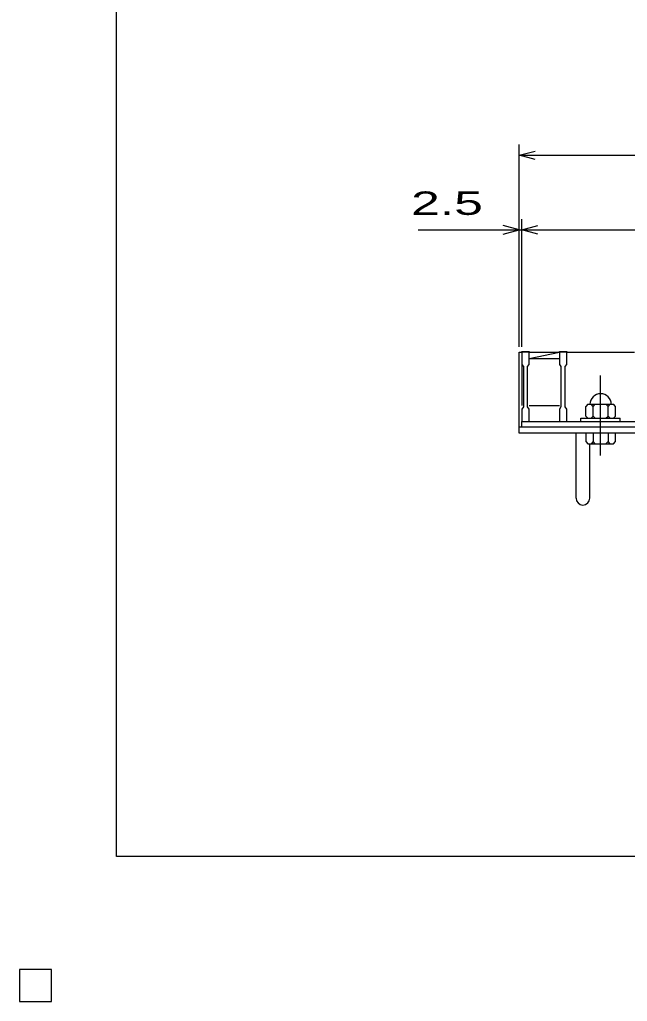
# Model space of a CAD drawing. Units: millimetres, scale not verified. Extents: x -1820 to 1731, y -1282 to 1054.
# Drawn here: x -1820 to -1249, y -1282 to -360 of the extents above; entities that cross this region are included whole.
import ezdxf
from ezdxf.enums import TextEntityAlignment as Align

# ---------------------------------------------------------------- set-up
doc = ezdxf.new("R2010")
doc.units = ezdxf.units.MM
doc.header["$LTSCALE"] = 10
doc.linetypes.add('CHAIN', pattern=[18.5, 12, -1.5, 3.5, -1.5])
for name, color, linetype, lineweight in [('0_2', 150, 'Continuous', 25), ('16', 3, 'Continuous', 25), ('19', 6, 'Continuous', 25), ('22', 4, 'Continuous', 25)]:
    doc.layers.add(name, color=color, linetype=linetype, lineweight=lineweight)
doc.styles.add('ベクトル', font='')
doc.styles.get('ベクトル').set_extended_font_data('ベクトル')

msp = doc.modelspace()

# ---------------------------------------------------------------- linework, layer by layer
at = {"layer": '0_2'}
for p, q in [((-1729, -1146.5), (-1729, 1053.5)), ((1731, -1146.5), (-1729, -1146.5))]:
    msp.add_line(p, q, dxfattribs=at)
at = {"layer": '16'}
for p, q in [((-1348, -672.5), (-1348, -671.8)), ((-1348, -671.8), (-1341, -671.8)), ((-1348, -672.5), (-1348, -684)), ((-1341, -672.5), (-1348, -672.5)), ((-1348, -672.5), (-1348, -722.5)), ((-1341, -671.8), (-1341, -672.5)), ((-1341, -684), (-1341, -672.5)), ((-1341, -672.5), (-1312.7, -672.5)), ((-1341, -678.5), (-1312.7, -672.5)), ((-1312.7, -672.5), (-1312.7, -671.8)), ((-1312.7, -671.8), (-1305.7, -671.8)), ((-1312.7, -672.5), (-1312.7, -684)), ((-1305.7, -672.5), (-1312.7, -672.5)), ((-1305.7, -671.8), (-1305.7, -672.5)), ((-1305.7, -684), (-1305.7, -672.5)), ((-1305.7, -672.5), (-1242.1, -672.5)), ((-1341, -678.5), (-1312.7, -678.5)), ((-1348, -684), (-1346.5, -686)), ((-1346.5, -686), (-1346.5, -724)), ((-1342.5, -686), (-1341, -684)), ((-1342.5, -724), (-1342.5, -686)), ((-1312.7, -684), (-1311.2, -686)), ((-1311.2, -686), (-1311.2, -724)), ((-1307.2, -686), (-1305.7, -684)), ((-1307.2, -724), (-1307.2, -686)), ((-1346.5, -724), (-1348, -726)), ((-1348, -726), (-1348, -737.5)), ((-1341, -726), (-1342.5, -724)), ((-1341, -722.5), (-1312.7, -722.5)), ((-1341, -737.5), (-1341, -726)), ((-1311.2, -724), (-1312.7, -726)), ((-1312.7, -726), (-1312.7, -737.5)), ((-1305.7, -726), (-1307.2, -724)), ((-1305.7, -737.5), (-1305.7, -726)), ((-1285.9, -721.5), (-1287.9, -723.5)), ((-1287.9, -732.5), (-1287.9, -723.5)), ((-1285.9, -721.5), (-1261.9, -721.5)), ((-1280.9, -723.5), (-1282.9, -721.5)), ((-1280.9, -723.5), (-1278.9, -721.5)), ((-1280.9, -732.5), (-1280.9, -723.5)), ((-1266.9, -723.5), (-1268.9, -721.5)), ((-1266.9, -723.5), (-1264.9, -721.5)), ((-1266.9, -732.5), (-1266.9, -723.5)), ((-1259.9, -723.5), (-1261.9, -721.5)), ((-1259.9, -732.5), (-1259.9, -723.5)), ((-1348, -737.5), (-1341, -737.5)), ((-1348, -737.5), (-353, -737.5)), ((-1348, -742.5), (-1348, -737.5)), ((-1312.7, -737.5), (-1305.7, -737.5)), ((-1305.7, -737.5), (-1242.1, -737.5)), ((-1292.4, -737.5), (-1292.4, -734.5)), ((-1292.4, -734.5), (-1255.4, -734.5)), ((-1292.4, -737.5), (-1255.4, -737.5)), ((-1287.9, -732.5), (-1285.9, -734.5)), ((-1282.9, -734.5), (-1280.9, -732.5)), ((-1280.9, -732.5), (-1278.9, -734.5)), ((-1268.9, -734.5), (-1266.9, -732.5)), ((-1266.9, -732.5), (-1264.9, -734.5)), ((-1261.9, -734.5), (-1259.9, -732.5)), ((-1255.4, -737.5), (-1255.4, -734.5)), ((-1348, -742.5), (-353, -742.5)), ((-1790, -1252.5), (-1820, -1252.5)), ((-1820, -1252.5), (-1820, -1282.5)), ((-1790, -1252.5), (-1820, -1252.5)), ((-1820, -1252.5), (-1820, -1282.5)), ((-1790, -1252.5), (-1820, -1252.5)), ((-1820, -1252.5), (-1820, -1282.5)), ((-1790, -1252.5), (-1820, -1252.5)), ((-1820, -1252.5), (-1820, -1282.5)), ((-1790, -1252.5), (-1820, -1252.5)), ((-1820, -1252.5), (-1820, -1282.5)), ((-1790, -1282.5), (-1790, -1252.5)), ((-1790, -1282.5), (-1790, -1252.5)), ((-1790, -1282.5), (-1790, -1252.5)), ((-1790, -1282.5), (-1790, -1252.5)), ((-1790, -1282.5), (-1790, -1252.5)), ((-1820, -1282.5), (-1790, -1282.5)), ((-1820, -1282.5), (-1790, -1282.5)), ((-1820, -1282.5), (-1790, -1282.5)), ((-1820, -1282.5), (-1790, -1282.5)), ((-1820, -1282.5), (-1790, -1282.5))]:
    msp.add_line(p, q, dxfattribs=at)
at = {"layer": '16', "linetype": 'CHAIN'}
msp.add_line((-1273.9, -769.5), (-1273.9, -694.5), dxfattribs=at)
at = {"layer": '16'}
msp.add_arc((-1273.9, -721.5), 10, 0, 180, dxfattribs=at)
at = {"layer": '19'}
for p, q in [((-1350.5, -742.5), (-1350.5, -672.5)), ((-1350.5, -672.5), (-1348, -672.5)), ((-1350.5, -742.5), (-350.5, -742.5)), ((-1350.5, -748.5), (-1350.5, -742.5)), ((-350.5, -748.5), (-1350.5, -748.5)), ((-1297, -809.61), (-1297, -748.5)), ((-1287.9, -748.5), (-1287.9, -756.5)), ((-1259.9, -748.5), (-1287.9, -748.5)), ((-1280.9, -748.5), (-1280.9, -756.5)), ((-1266.9, -748.5), (-1266.9, -756.5)), ((-1259.9, -756.5), (-1259.9, -748.5)), ((-1287.9, -756.5), (-1285.9, -758.5)), ((-1285.9, -758.5), (-1261.9, -758.5)), ((-1284, -809.61), (-1284, -758.5)), ((-1280.9, -756.5), (-1282.9, -758.5)), ((-1278.9, -758.5), (-1280.9, -756.5)), ((-1266.9, -756.5), (-1268.9, -758.5)), ((-1264.9, -758.5), (-1266.9, -756.5)), ((-1261.9, -758.5), (-1259.9, -756.5))]:
    msp.add_line(p, q, dxfattribs=at)
msp.add_arc((-1290.5, -809.61), 6.5, 180, 0, dxfattribs=at)
at = {"layer": '22'}
for p, q in [((-1350.5, -667.5), (-1350.5, -477.5)), ((-1350.5, -487.5), (-1335.5, -483.5)), ((-1335.5, -491.5), (-1350.5, -487.5)), ((-1350.5, -487.5), (-350.5, -487.5)), ((-1350.5, -667.5), (-1350.5, -547.5)), ((-1348, -667.5), (-1348, -547.5)), ((-1445.5, -557.5), (-1350.5, -557.5)), ((-1350.5, -557.5), (-1365.5, -553.5)), ((-1365.5, -561.5), (-1350.5, -557.5)), ((-1350.5, -557.5), (-1348, -557.5)), ((-1348, -557.5), (-1333, -553.5)), ((-1333, -561.5), (-1348, -557.5)), ((-1348, -557.5), (-353, -557.5))]:
    msp.add_line(p, q, dxfattribs=at)
at = {"layer": '22', "color": 2}
for p, q in [((-1790, -1252.5), (-1820, -1252.5)), ((-1820, -1252.5), (-1820, -1282.5)), ((-1790, -1252.5), (-1820, -1252.5)), ((-1820, -1252.5), (-1820, -1282.5)), ((-1790, -1252.5), (-1820, -1252.5)), ((-1820, -1252.5), (-1820, -1282.5)), ((-1790, -1282.5), (-1790, -1252.5)), ((-1790, -1282.5), (-1790, -1252.5)), ((-1790, -1282.5), (-1790, -1252.5)), ((-1820, -1282.5), (-1790, -1282.5)), ((-1820, -1282.5), (-1790, -1282.5)), ((-1820, -1282.5), (-1790, -1282.5))]:
    msp.add_line(p, q, dxfattribs=at)

# ---------------------------------------------------------------- texts
at = {"layer": '22', "color": 2, "style": 'ベクトル', "width": 1.65}
msp.add_text(' 2.5 ', height=21.99, dxfattribs=at).set_placement((-1465.5, -532.5), align=Align.MIDDLE_LEFT)

doc.saveas('drawing.dxf')
